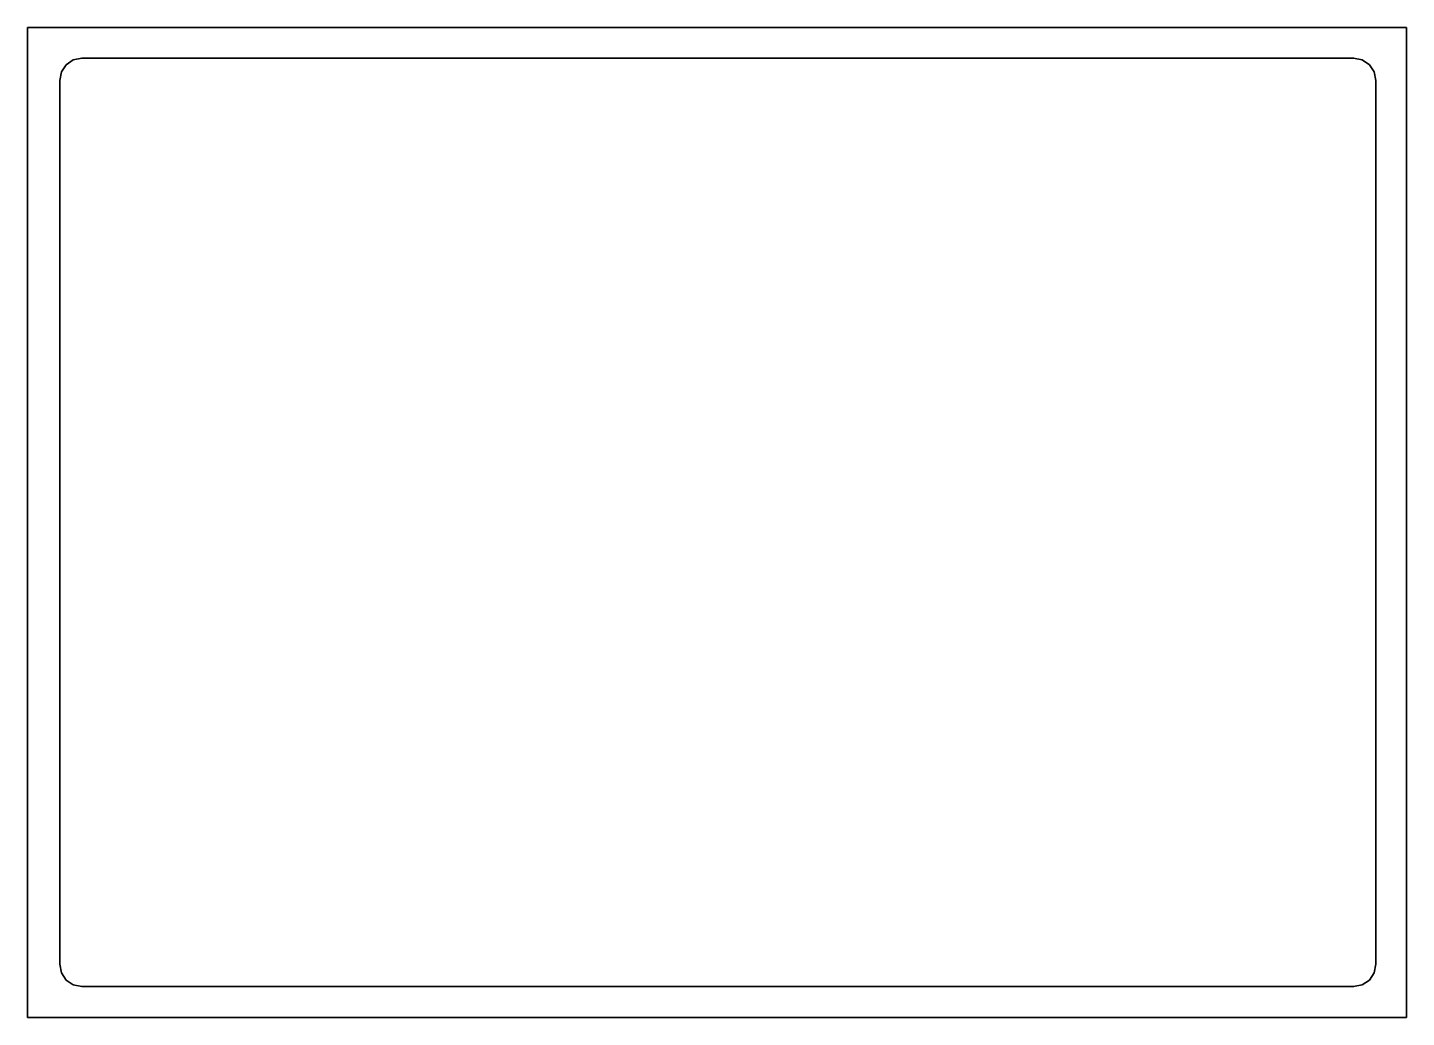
# Model space of a CAD drawing. Header units: millimetres. Extents: x -8 to 218, y 68 to 230.
import ezdxf

# ---------------------------------------------------------------- set-up
doc = ezdxf.new("R2010")
doc.units = ezdxf.units.MM
doc.header["$MEASUREMENT"] = 0
doc.layers.get('0').update_dxf_attribs({"lineweight": 0})
doc.layers.add('Safety', color=7, linetype='Continuous', lineweight=0)

msp = doc.modelspace()

# ---------------------------------------------------------------- linework, layer by layer
at = {"color": 240, "lineweight": 35, "true_color": 0xed2224}
msp.add_lwpolyline([(-2.47, 220.85), (-2.18, 222.28), (-1.4, 223.44), (-0.25, 224.23), (1.17, 224.52), (209.34, 224.52), (210.76, 224.23), (211.91, 223.44), (212.69, 222.28), (212.98, 220.85), (212.98, 76.23), (212.69, 74.8), (211.91, 73.64), (210.76, 72.85), (209.34, 72.56), (1.17, 72.56), (-0.25, 72.85), (-1.4, 73.64), (-2.18, 74.8), (-2.47, 76.23)], close=True, dxfattribs=at)
at = {"layer": 'Safety', "color": 240, "lineweight": 35, "true_color": 0xed2224}
msp.add_lwpolyline([(217.98, 67.52), (-7.73, 67.52), (-7.73, 229.52), (217.98, 229.52)], close=True, dxfattribs=at)

doc.saveas('drawing.dxf')
